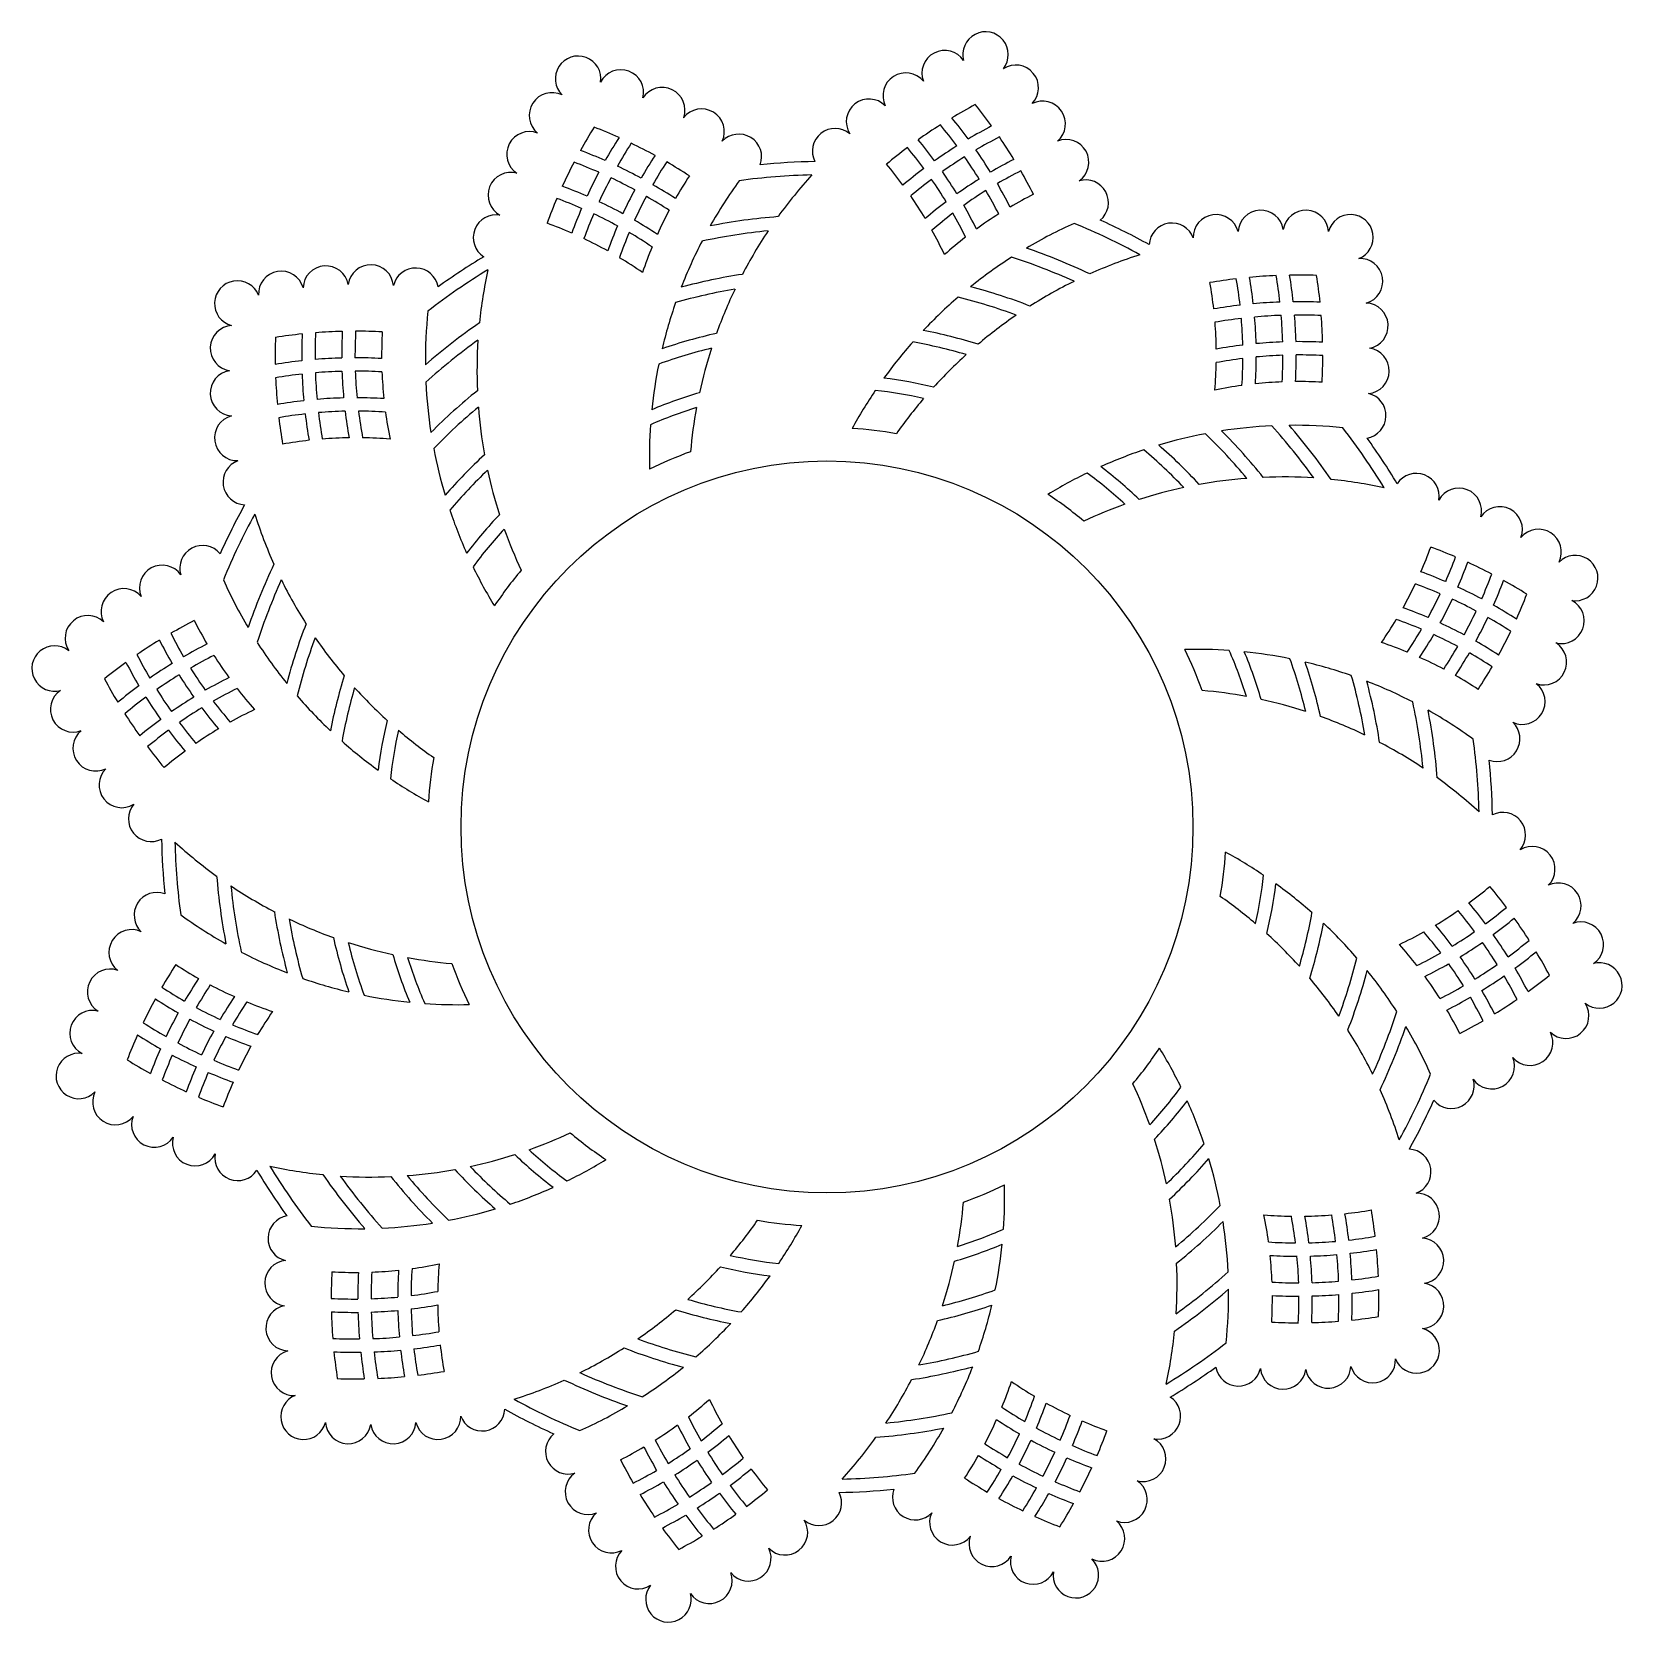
# Model space of a CAD drawing. Extents: x -754 to 284, y -481 to -239.
# Drawn here: x -224.5 to 14.4, y -481 to -242.1 of the extents above; entities that cross this region are included whole.
import ezdxf

# ---------------------------------------------------------------- set-up
doc = ezdxf.new("R2010")
doc.units = 0
doc.layers.get('0').update_dxf_attribs({"linetype": 'CONTINUOUS'})

msp = doc.modelspace()

# ---------------------------------------------------------------- linework, layer by layer
msp.add_circle((-105.06, -361.55), 54.99)
for centre, radius, start, end in [((-81.24, -245.49), 3.42, 321.4897, 195.3163), ((-142.46, -249.13), 3.42, 351.4897, 225.3163), ((-87.38, -248.3), 3.42, 33.7502, 200.7708), ((-136.03, -251.19), 3.42, 346.0352, 153.0557), ((-93.23, -251.67), 3.42, 39.2048, 206.2254), ((-76.7, -250.49), 3.42, 316.0352, 123.0557), ((-129.82, -253.85), 3.42, 340.5806, 147.6012), ((-146.38, -254.63), 3.42, 63.7502, 230.7708), ((-98.74, -255.59), 3.42, 44.6593, 211.6799), ((-45.68, -322.7), 78.96, 118.0234, 120.9668), ((-144.33, -302.45), 78.96, 35.8391, 38.7826), ((-72.65, -255.9), 3.42, 310.5806, 117.6012), ((-123.9, -257.08), 3.42, 335.1261, 142.1467), ((-144.33, -302.45), 74.96, 36.2026, 39.283), ((-149.76, -260.48), 3.42, 69.2048, 236.2254), ((-73.07, -298.21), 78.96, 148.0234, 150.9668), ((-168.62, -330.01), 78.96, 65.8391, 68.7826), ((-73.07, -298.21), 74.96, 147.523, 150.6034), ((-118.3, -260.87), 3.42, 339.6589, 136.6921), ((-103.84, -260.01), 3.42, 50.1139, 207.147), ((-45.68, -322.7), 78.96, 122.4313, 125.3488), ((-144.33, -302.45), 72.96, 36.3353, 39.4921), ((-45.68, -322.7), 74.96, 117.523, 120.6034), ((-45.68, -322.7), 72.96, 117.3139, 120.4706), ((-144.33, -302.45), 78.96, 31.4572, 34.3747), ((-168.62, -330.01), 74.96, 66.2026, 69.283), ((-73.07, -298.21), 72.96, 147.3139, 150.4706), ((-168.62, -330.01), 78.96, 61.4572, 64.3747), ((-45.68, -322.7), 78.96, 126.8033, 129.7074), ((-144.33, -302.45), 66.96, 36.5059, 39.9301), ((-144.33, -302.45), 68.96, 36.4901, 39.8182), ((-45.68, -322.7), 74.96, 122.1378, 125.199), ((-144.33, -302.45), 74.96, 31.607, 34.6682), ((-69.14, -261.66), 3.42, 305.1261, 112.1467), ((-73.07, -298.21), 78.96, 152.4313, 155.3488), ((-168.62, -330.01), 72.96, 66.3353, 69.4921), ((-168.62, -330.01), 74.96, 61.607, 64.6682), ((-73.07, -298.21), 68.96, 146.9878, 150.3158), ((-73.07, -298.21), 66.96, 146.8758, 150.3001), ((-168.62, -330.01), 78.96, 57.0986, 60.0027), ((-105.06, -361.55), 100, 91.0455, 95.7605), ((-144.33, -302.45), 62.96, 36.3946, 40.0366), ((-45.68, -322.7), 74.96, 126.7278, 129.7871), ((-45.68, -322.7), 72.96, 122.0442, 125.1864), ((-144.33, -302.45), 72.96, 31.6196, 34.7618), ((-45.68, -322.7), 68.96, 116.9878, 120.3158), ((-152.57, -266.62), 3.42, 74.6593, 241.6799), ((-73.07, -298.21), 74.96, 152.1378, 155.199), ((-73.07, -298.21), 72.96, 152.0442, 155.1864), ((-168.62, -330.01), 72.96, 61.6196, 64.7618), ((-168.62, -330.01), 74.96, 57.0189, 60.0782), ((-73.07, -298.21), 62.96, 146.7694, 150.4114), ((-60.79, -306.09), 70.96, 144.0599, 150.5839), ((-105.06, -361.55), 98, 91.3286, 97.7313), ((-54.88, -311.38), 70.96, 137.6572, 144.1812), ((-45.68, -322.7), 72.96, 126.7574, 129.9053), ((-144.33, -302.45), 66.96, 31.3636, 34.7942), ((-144.33, -302.45), 68.96, 31.5023, 34.8283), ((-45.68, -322.7), 68.96, 121.9776, 125.3037), ((-45.68, -322.7), 66.96, 116.8758, 120.3001), ((-144.33, -302.45), 74.96, 27.0189, 30.0782), ((-144.33, -302.45), 78.96, 27.0986, 30.0027), ((-66.19, -267.74), 3.42, 309.6589, 106.6921), ((-73.07, -298.21), 78.96, 156.8033, 159.7074), ((-168.62, -330.01), 66.96, 66.5059, 69.9301), ((-168.62, -330.01), 68.96, 66.4901, 69.8182), ((-168.62, -330.01), 68.96, 61.5023, 64.8283), ((-73.07, -298.21), 68.96, 151.9776, 155.3037), ((-73.07, -298.21), 66.96, 152.0118, 155.4424), ((-168.62, -330.01), 72.96, 56.9007, 60.0486), ((-144.33, -302.45), 62.96, 30.898, 34.5692), ((-45.68, -322.7), 68.96, 126.971, 130.3237), ((-45.68, -322.7), 66.96, 122.0118, 125.4424), ((-144.33, -302.45), 72.96, 26.9007, 30.0486), ((-45.68, -322.7), 62.96, 116.7694, 120.4114), ((-154.78, -273), 3.42, 80.1139, 237.147), ((-73.07, -298.21), 74.96, 156.7278, 159.7871), ((-73.07, -298.21), 72.96, 156.7574, 159.9053), ((-168.62, -330.01), 66.96, 61.3636, 64.7942), ((-73.07, -298.21), 62.96, 152.2368, 155.9079), ((-105.06, -361.55), 92, 94.5906, 100.9933), ((-45.68, -322.7), 66.96, 127.1651, 130.6364), ((-144.33, -302.45), 66.96, 26.1696, 29.6409), ((-144.33, -302.45), 68.96, 26.4823, 29.8349), ((-45.68, -322.7), 62.96, 122.2368, 125.9079), ((-46.6, -272.95), 3.42, 14.6593, 181.6799), ((-39.88, -272.31), 3.42, 9.2048, 176.2254), ((-33.12, -272.31), 3.42, 3.7502, 170.7708), ((-26.4, -272.95), 3.42, 291.4897, 165.3163), ((-168.62, -330.01), 62.96, 66.3946, 70.0366), ((-73.07, -298.21), 68.96, 156.971, 160.3237), ((-73.07, -298.21), 66.96, 157.1651, 160.6364), ((-168.62, -330.01), 66.96, 56.1696, 59.6409), ((-168.62, -330.01), 68.96, 56.4823, 59.8349), ((-105.06, -361.55), 90, 95.6428, 102.0456), ((-54.88, -311.38), 70.96, 146.2857, 152.4195), ((-144.33, -302.45), 62.96, 25.2964, 29.0469), ((-38.99, -335.66), 70.96, 114.0599, 120.5839), ((-105.06, -361.55), 98, 61.3286, 67.7313), ((-105.06, -361.55), 100, 61.0455, 65.7605), ((-53.23, -274.22), 3.42, 20.1139, 177.147), ((-168.62, -330.01), 62.96, 60.898, 64.5692), ((-73.07, -298.21), 62.96, 157.7591, 161.5096), ((-60.79, -306.09), 70.96, 152.6884, 158.8223), ((-45.68, -322.7), 62.96, 127.7591, 131.5096), ((-105.06, -361.55), 92, 64.5906, 70.9933), ((-173.61, -280.5), 3.42, 5.1261, 172.1467), ((-105.06, -361.55), 100, 121.0455, 125.7605), ((-168.62, -330.01), 62.96, 55.2964, 59.0469), ((-38.99, -335.66), 70.96, 122.6884, 128.8223), ((-105.06, -361.55), 90, 65.6428, 72.0456), ((-36.52, -343.19), 70.96, 107.6572, 114.1812), ((-24.97, -279.55), 3.42, 286.0352, 93.0557), ((-193.66, -282.9), 3.42, 21.4897, 255.3163), ((-187.06, -281.46), 3.42, 16.0352, 183.0557), ((-180.36, -280.66), 3.42, 10.5806, 177.6012), ((-166.87, -280.98), 3.42, 9.6589, 166.6921), ((-105.06, -361.55), 98, 121.3286, 127.7313), ((-86.69, -293.01), 70.96, 167.6572, 174.1812), ((-105.06, -361.55), 84, 98.7098, 105.1125), ((-36.52, -343.19), 70.96, 116.2857, 122.4195), ((-34.21, -357.59), 78.96, 96.8033, 99.7074), ((-109.52, -290.73), 66.96, 6.5059, 9.9301), ((-34.21, -357.59), 78.96, 92.4313, 95.3488), ((-109.52, -290.73), 68.96, 6.4901, 9.8182), ((-109.52, -290.73), 72.96, 6.3353, 9.4921), ((-34.21, -357.59), 78.96, 88.0234, 90.9668), ((-109.52, -290.73), 74.96, 6.2026, 9.283), ((-109.52, -290.73), 78.96, 5.8391, 8.7826), ((-105.06, -361.55), 82, 99.7052, 106.1079), ((-54.88, -311.38), 70.96, 154.4104, 160.2435), ((-38.99, -335.66), 70.96, 130.8131, 136.6462), ((-105.06, -361.55), 82, 69.7052, 76.1079), ((-105.06, -361.55), 84, 68.7098, 75.1125), ((-109.52, -290.73), 62.96, 6.3946, 10.0366), ((-94.45, -291.39), 70.96, 174.0599, 180.5839), ((-60.79, -306.09), 70.96, 160.8131, 166.6462), ((-34.21, -357.59), 74.96, 96.7278, 99.7871), ((-34.21, -357.59), 74.96, 92.1378, 95.199), ((-34.21, -357.59), 74.96, 87.523, 90.6034), ((-24.17, -286.25), 3.42, 280.5806, 87.6012), ((-194.3, -289.62), 3.42, 93.7502, 260.7708), ((-105.06, -361.55), 92, 124.5906, 130.9933), ((-36.52, -343.19), 70.96, 124.4104, 130.2435), ((-34.21, -357.59), 72.96, 96.7574, 99.9053), ((-109.52, -290.73), 62.96, 0.898, 4.5692), ((-109.52, -290.73), 66.96, 1.3636, 4.7942), ((-34.21, -357.59), 72.96, 92.0442, 95.1864), ((-109.52, -290.73), 68.96, 1.5023, 4.8283), ((-109.52, -290.73), 72.96, 1.6196, 4.7618), ((-34.21, -357.59), 72.96, 87.3139, 90.4706), ((-109.52, -290.73), 74.96, 1.607, 4.6682), ((-109.52, -290.73), 78.96, 1.4572, 4.3747), ((-109.02, -290.7), 78.96, 178.0234, 180.9668), ((-175.88, -366.02), 78.96, 95.8391, 98.7826), ((-109.02, -290.7), 74.96, 177.523, 180.6034), ((-109.02, -290.7), 72.96, 177.3139, 180.4706), ((-175.88, -366.02), 78.96, 91.4572, 94.3747), ((-109.02, -290.7), 68.96, 176.9878, 180.3158), ((-109.02, -290.7), 66.96, 176.8758, 180.3001), ((-175.88, -366.02), 78.96, 87.0986, 90.0027), ((-109.02, -290.7), 62.96, 176.7694, 180.4114), ((-105.06, -361.55), 90, 125.6428, 132.0456), ((-86.69, -293.01), 70.96, 176.2857, 182.4195), ((-105.06, -361.55), 76, 102.6217, 109.0244), ((-38.99, -335.66), 70.96, 138.5484, 144.1445), ((-105.06, -361.55), 74, 73.5728, 79.9755), ((-105.06, -361.55), 76, 72.6217, 79.0244), ((-34.21, -357.59), 68.96, 96.971, 100.3237), ((-34.21, -357.59), 68.96, 91.9776, 95.3037), ((-34.21, -357.59), 68.96, 86.9878, 90.3158), ((-175.88, -366.02), 74.96, 96.2026, 99.283), ((-175.88, -366.02), 74.96, 91.607, 94.6682), ((-175.88, -366.02), 74.96, 87.0189, 90.0782), ((-105.06, -361.55), 74, 103.5728, 109.9755), ((-54.88, -311.38), 70.96, 162.1457, 167.7418), ((-36.52, -343.19), 70.96, 132.1457, 137.7418), ((-34.21, -357.59), 66.96, 97.1651, 100.6364), ((-109.52, -290.73), 66.96, 356.1696, 359.6409), ((-109.52, -290.73), 68.96, 356.4823, 359.8349), ((-34.21, -357.59), 66.96, 92.0118, 95.4424), ((-109.52, -290.73), 72.96, 356.9007, 0.0486), ((-109.52, -290.73), 74.96, 357.0189, 0.0782), ((-34.21, -357.59), 66.96, 86.8758, 90.3001), ((-109.52, -290.73), 78.96, 357.0986, 0.0027), ((-24, -293.01), 3.42, 275.1261, 82.1467), ((-194.31, -296.37), 3.42, 99.2048, 266.2254), ((-175.88, -366.02), 72.96, 96.3353, 99.4921), ((-109.02, -290.7), 74.96, 182.1378, 185.199), ((-175.88, -366.02), 72.96, 91.6196, 94.7618), ((-109.02, -290.7), 72.96, 182.0442, 185.1864), ((-109.02, -290.7), 68.96, 181.9776, 185.3037), ((-175.88, -366.02), 72.96, 86.9007, 90.0486), ((-109.02, -290.7), 66.96, 182.0118, 185.4424), ((-109.02, -290.7), 62.96, 182.2368, 185.9079), ((-60.79, -306.09), 70.96, 168.5484, 174.1445), ((-109.52, -290.73), 62.96, 355.2964, 359.0469), ((-109.02, -290.7), 78.96, 182.4313, 185.3488), ((-94.45, -291.39), 70.96, 182.6884, 188.8223), ((-105.06, -361.55), 84, 128.7098, 135.1125), ((-105.06, -361.55), 68, 106.3709, 112.7736), ((-38.99, -335.66), 70.96, 145.9764, 151.3837), ((-105.06, -361.55), 66, 77.2869, 83.6896), ((-105.06, -361.55), 68, 76.3709, 82.7736), ((-34.21, -357.59), 62.96, 97.7591, 101.5096), ((-34.21, -357.59), 62.96, 92.2368, 95.9079), ((-34.21, -357.59), 62.96, 86.7694, 90.4114), ((-175.88, -366.02), 68.96, 96.4901, 99.8182), ((-175.88, -366.02), 68.96, 91.5023, 94.8283), ((-175.88, -366.02), 68.96, 86.4823, 89.8349), ((-105.06, -361.55), 82, 129.7052, 136.1079), ((-86.69, -293.01), 70.96, 184.4104, 190.2435), ((-105.06, -361.55), 66, 107.2869, 113.6896), ((-54.88, -311.38), 70.96, 169.5737, 174.981), ((-36.52, -343.19), 70.96, 139.5737, 144.981), ((-24.49, -299.74), 3.42, 279.6589, 76.6921), ((-193.67, -303.09), 3.42, 104.6593, 271.6799), ((-175.88, -366.02), 66.96, 96.5059, 99.9301), ((-109.02, -290.7), 78.96, 186.8033, 189.7074), ((-109.02, -290.7), 74.96, 186.7278, 189.7871), ((-175.88, -366.02), 66.96, 91.3636, 94.7942), ((-109.02, -290.7), 72.96, 186.7574, 189.9053), ((-109.02, -290.7), 68.96, 186.971, 190.3237), ((-109.02, -290.7), 66.96, 187.1651, 190.6364), ((-175.88, -366.02), 66.96, 86.1696, 89.6409), ((-109.02, -290.7), 62.96, 187.7591, 191.5096), ((-175.88, -366.02), 62.96, 96.3946, 100.0366), ((-175.88, -366.02), 62.96, 90.898, 94.5692), ((-175.88, -366.02), 62.96, 85.2964, 89.0469), ((-60.79, -306.09), 70.96, 175.9764, 181.3837), ((-105.06, -361.55), 60, 79.9905, 86.3932), ((-34.9, -372.16), 70.96, 100.8131, 106.6462), ((-105.06, -361.55), 82, 39.7052, 46.1079), ((-34.9, -372.16), 70.96, 92.6884, 98.8223), ((-105.06, -361.55), 84, 38.7098, 45.1125), ((-105.06, -361.55), 90, 35.6428, 42.0456), ((-105.06, -361.55), 92, 34.5906, 40.9933), ((-34.9, -372.16), 70.96, 84.0599, 90.5839), ((-105.06, -361.55), 98, 31.3286, 37.7313), ((-105.06, -361.55), 100, 31.0455, 35.7605), ((-94.45, -291.39), 70.96, 190.8131, 196.6462), ((-105.06, -361.55), 76, 132.6217, 139.0244), ((-105.06, -361.55), 60, 109.9905, 116.3932), ((-34.9, -372.16), 70.96, 108.5484, 114.1445), ((-105.06, -361.55), 74, 43.5728, 49.9755), ((-105.06, -361.55), 76, 42.6217, 49.0244), ((-192.39, -309.73), 3.42, 110.1139, 267.147), ((-105.06, -361.55), 74, 133.5728, 139.9755), ((-86.69, -293.01), 70.96, 192.1457, 197.7418), ((-105.06, -361.55), 68, 46.3709, 52.7736), ((-34.9, -372.16), 70.96, 115.9764, 121.3837), ((-105.06, -361.55), 66, 47.2869, 53.6896), ((-36.52, -379.92), 70.96, 102.1457, 107.7418), ((-36.52, -379.92), 70.96, 94.4104, 100.2435), ((-36.52, -379.92), 70.96, 86.2857, 92.4195), ((-36.52, -379.92), 70.96, 77.6572, 84.1812), ((-16.51, -311.84), 3.42, 350.1139, 147.147), ((-10.13, -314.05), 3.42, 344.6593, 151.6799), ((-105.06, -361.55), 60, 49.9905, 56.3932), ((-105.06, -361.55), 100, 151.0455, 155.7605), ((-105.06, -361.55), 98, 151.3286, 157.7313), ((-123.42, -293.01), 70.96, 197.6572, 204.1812), ((-94.45, -291.39), 70.96, 198.5484, 204.1445), ((-105.06, -361.55), 68, 136.3709, 142.7736), ((-36.52, -379.92), 70.96, 109.5737, 114.981), ((-3.99, -316.85), 3.42, 339.2048, 146.2254), ((-105.06, -361.55), 66, 137.2869, 143.6896), ((-86.69, -293.01), 70.96, 199.5737, 204.981), ((1.86, -320.23), 3.42, 333.7502, 140.7708), ((-198.88, -322.68), 3.42, 39.6589, 196.6921), ((-73.51, -297.99), 62.96, 336.3946, 340.0366), ((-41.72, -393.55), 78.96, 66.8033, 69.7074), ((-204.95, -325.63), 3.42, 35.1261, 202.1467), ((-105.06, -361.55), 92, 154.5906, 160.9933), ((-94.45, -291.39), 70.96, 205.9764, 211.3837), ((-73.51, -297.99), 66.96, 336.5059, 339.9301), ((-73.51, -297.99), 68.96, 336.4901, 339.8182), ((-41.72, -393.55), 78.96, 62.4313, 65.3488), ((7.36, -324.15), 3.42, 261.4897, 135.3163), ((-130.95, -295.49), 70.96, 204.0599, 210.5839), ((-105.06, -361.55), 90, 155.6428, 162.0456), ((-123.42, -293.01), 70.96, 206.2857, 212.4195), ((-105.06, -361.55), 60, 139.9905, 146.3932), ((-41.72, -393.55), 74.96, 66.7278, 69.7871), ((-73.51, -297.99), 72.96, 336.3353, 339.4921), ((-73.51, -297.99), 74.96, 336.2026, 339.283), ((-41.72, -393.55), 78.96, 58.0234, 60.9668), ((-210.72, -329.15), 3.42, 40.5806, 207.6012), ((-73.51, -297.99), 62.96, 330.898, 334.5692), ((-41.72, -393.55), 72.96, 66.7574, 69.9053), ((-73.51, -297.99), 66.96, 331.3636, 334.7942), ((-73.51, -297.99), 68.96, 331.5023, 334.8283), ((-41.72, -393.55), 72.96, 62.0442, 65.1864), ((-41.72, -393.55), 74.96, 62.1378, 65.199), ((-73.51, -297.99), 78.96, 335.8391, 338.7826), ((-41.72, -393.55), 68.96, 66.971, 70.3237), ((-73.51, -297.99), 72.96, 331.6196, 334.7618), ((-41.72, -393.55), 74.96, 57.523, 60.6034), ((5.3, -330.58), 3.42, 256.0352, 63.0557), ((-216.12, -333.19), 3.42, 46.0352, 213.0557), ((-164.16, -400.83), 78.96, 117.0986, 120.0027), ((-143.92, -302.18), 62.96, 206.7694, 210.4114), ((-105.06, -361.55), 84, 158.7098, 165.1125), ((-73.51, -297.99), 62.96, 325.2964, 329.0469), ((-41.72, -393.55), 66.96, 67.1651, 70.6364), ((-73.51, -297.99), 66.96, 326.1696, 329.6409), ((-41.72, -393.55), 68.96, 61.9776, 65.3037), ((-73.51, -297.99), 74.96, 331.607, 334.6682), ((-41.72, -393.55), 72.96, 57.3139, 60.4706), ((-73.51, -297.99), 78.96, 331.4572, 334.3747), ((-221.12, -337.74), 3.42, 51.4897, 285.3163), ((-164.16, -400.83), 78.96, 121.4572, 124.3747), ((-143.92, -302.18), 68.96, 206.9878, 210.3158), ((-143.92, -302.18), 66.96, 206.8758, 210.3001), ((-164.16, -400.83), 74.96, 117.0189, 120.0782), ((-130.95, -295.49), 70.96, 212.6884, 218.8223), ((-105.06, -361.55), 82, 159.7052, 166.1079), ((-123.42, -293.01), 70.96, 214.4104, 220.2435), ((-41.72, -393.55), 62.96, 67.7591, 71.5096), ((-73.51, -297.99), 68.96, 326.4823, 329.8349), ((-41.72, -393.55), 66.96, 62.0118, 65.4424), ((-73.51, -297.99), 72.96, 326.9007, 330.0486), ((-41.72, -393.55), 68.96, 56.9878, 60.3158), ((2.65, -336.79), 3.42, 250.5806, 57.6012), ((-164.16, -400.83), 78.96, 125.8391, 128.7826), ((-143.92, -302.18), 74.96, 207.523, 210.6034), ((-143.92, -302.18), 72.96, 207.3139, 210.4706), ((-164.16, -400.83), 72.96, 116.9007, 120.0486), ((-143.92, -302.18), 62.96, 212.2368, 215.9079), ((-49.6, -405.82), 70.96, 85.9764, 91.3837), ((-105.06, -361.55), 60, 19.9905, 26.3932), ((-105.06, -361.55), 66, 17.2869, 23.6896), ((-49.6, -405.82), 70.96, 78.5484, 84.1445), ((-105.06, -361.55), 68, 16.3709, 22.7736), ((-105.06, -361.55), 74, 13.5728, 19.9755), ((-49.6, -405.82), 70.96, 70.8131, 76.6462), ((-105.06, -361.55), 76, 12.6217, 19.0244), ((-41.72, -393.55), 62.96, 62.2368, 65.9079), ((-73.51, -297.99), 74.96, 327.0189, 330.0782), ((-41.72, -393.55), 66.96, 56.8758, 60.3001), ((-143.92, -302.18), 78.96, 208.0234, 210.9668), ((-164.16, -400.83), 74.96, 121.607, 124.6682), ((-164.16, -400.83), 72.96, 121.6196, 124.7618), ((-143.92, -302.18), 68.96, 211.9776, 215.3037), ((-143.92, -302.18), 66.96, 212.0118, 215.4424), ((-164.16, -400.83), 68.96, 116.4823, 119.8349), ((-105.06, -361.55), 76, 162.6217, 169.0244), ((-105.06, -361.55), 82, 9.7052, 16.1079), ((-41.72, -393.55), 62.96, 56.7694, 60.4114), ((-73.51, -297.99), 78.96, 327.0986, 330.0027), ((-218.32, -343.88), 3.42, 123.7502, 290.7708), ((-164.16, -400.83), 74.96, 126.2026, 129.283), ((-143.92, -302.18), 72.96, 212.0442, 215.1864), ((-164.16, -400.83), 66.96, 116.1696, 119.6409), ((-143.92, -302.18), 62.96, 217.7591, 221.5096), ((-105.06, -361.55), 74, 163.5728, 169.9755), ((-123.42, -293.01), 70.96, 222.1457, 227.7418), ((-54.88, -411.73), 70.96, 79.5737, 84.981), ((-105.06, -361.55), 84, 8.7098, 15.1125), ((-49.6, -405.82), 70.96, 62.6884, 68.8223), ((-0.59, -342.72), 3.42, 245.1261, 52.1467), ((-164.16, -400.83), 72.96, 126.3353, 129.4921), ((-143.92, -302.18), 74.96, 212.1378, 215.199), ((-164.16, -400.83), 68.96, 121.5023, 124.8283), ((-164.16, -400.83), 66.96, 121.3636, 124.7942), ((-143.92, -302.18), 68.96, 216.971, 220.3237), ((-143.92, -302.18), 66.96, 217.1651, 220.6364), ((-164.16, -400.83), 62.96, 115.2964, 119.0469), ((-130.95, -295.49), 70.96, 220.8131, 226.6462), ((-54.88, -411.73), 70.96, 72.1457, 77.7418), ((-105.06, -361.55), 90, 5.6428, 12.0456), ((-49.6, -405.82), 70.96, 54.0599, 60.5839), ((-105.06, -361.55), 92, 4.5906, 10.9933), ((-143.92, -302.18), 78.96, 212.4313, 215.3488), ((-164.16, -400.83), 68.96, 126.4901, 129.8182), ((-143.92, -302.18), 72.96, 216.7574, 219.9053), ((-105.06, -361.55), 68, 166.3709, 172.7736), ((-54.88, -411.73), 70.96, 64.4104, 70.2435), ((-4.37, -348.31), 3.42, 249.6589, 46.6921), ((-214.94, -349.73), 3.42, 129.2048, 296.2254), ((-164.16, -400.83), 66.96, 126.5059, 129.9301), ((-143.92, -302.18), 74.96, 216.7278, 219.7871), ((-164.16, -400.83), 62.96, 120.898, 124.5692), ((-130.95, -295.49), 70.96, 228.5484, 234.1445), ((-105.06, -361.55), 66, 167.2869, 173.6896), ((-123.42, -293.01), 70.96, 229.5737, 234.981), ((-54.88, -411.73), 70.96, 56.2857, 62.4195), ((-105.06, -361.55), 98, 1.3286, 7.7313), ((-143.92, -302.18), 78.96, 216.8033, 219.7074), ((-164.16, -400.83), 62.96, 126.3946, 130.0366), ((-105.06, -361.55), 60, 169.9905, 176.3932), ((-211.02, -355.23), 3.42, 134.6593, 301.6799), ((-105.06, -361.55), 100, 1.0455, 5.7605), ((-130.95, -295.49), 70.96, 235.9764, 241.3837), ((-54.88, -411.73), 70.96, 47.6572, 54.1812), ((-206.6, -360.33), 3.42, 140.1139, 297.147), ((-3.51, -362.77), 3.42, 320.1139, 117.147), ((-105.06, -361.55), 100, 181.0455, 185.7605), ((-155.24, -311.38), 70.96, 227.6572, 234.1812), ((-105.06, -361.55), 98, 181.3286, 187.7313), ((-105.06, -361.55), 60, 349.9905, 356.3932), ((-79.16, -427.62), 70.96, 55.9764, 61.3837), ((0.91, -367.88), 3.42, 314.6593, 121.6799), ((-105.06, -361.55), 92, 184.5906, 190.9933), ((-105.06, -361.55), 66, 347.2869, 353.6896), ((-105.06, -361.55), 68, 346.3709, 352.7736), ((-79.16, -427.62), 70.96, 48.5484, 54.1445), ((4.82, -373.38), 3.42, 309.2048, 116.2254), ((-205.74, -374.8), 3.42, 69.6589, 226.6921), ((-155.24, -311.38), 70.96, 236.2857, 242.4195), ((-105.06, -361.55), 90, 185.6428, 192.0456), ((-86.69, -430.1), 70.96, 49.5737, 54.981), ((-45.96, -322.28), 62.96, 306.3946, 310.0366), ((-66.2, -420.93), 78.96, 36.8033, 39.7074), ((-160.52, -317.29), 70.96, 234.0599, 240.5839), ((-105.06, -361.55), 84, 188.7098, 195.1125), ((-105.06, -361.55), 74, 343.5728, 349.9755), ((-45.96, -322.28), 62.96, 300.898, 304.5692), ((-66.2, -420.93), 72.96, 36.7574, 39.9053), ((-66.2, -420.93), 74.96, 36.7278, 39.7871), ((-45.96, -322.28), 66.96, 306.5059, 309.9301), ((-209.53, -380.39), 3.42, 65.1261, 232.1467), ((-105.06, -361.55), 82, 189.7052, 196.1079), ((-155.24, -311.38), 70.96, 244.4104, 250.2435), ((-105.06, -361.55), 76, 342.6217, 349.0244), ((-79.16, -427.62), 70.96, 40.8131, 46.6462), ((-45.96, -322.28), 62.96, 295.2964, 299.0469), ((-66.2, -420.93), 66.96, 37.1651, 40.6364), ((-66.2, -420.93), 68.96, 36.971, 40.3237), ((-45.96, -322.28), 66.96, 301.3636, 304.7942), ((-45.96, -322.28), 68.96, 306.4901, 309.8182), ((-66.2, -420.93), 78.96, 32.4313, 35.3488), ((8.2, -379.23), 3.42, 303.7502, 110.7708), ((-105.06, -361.55), 76, 192.6217, 199.0244), ((-155.24, -311.38), 70.96, 252.1457, 257.7418), ((-105.06, -361.55), 74, 193.5728, 199.9755), ((-86.69, -430.1), 70.96, 42.1457, 47.7418), ((-66.2, -420.93), 62.96, 37.7591, 41.5096), ((-45.96, -322.28), 68.96, 301.5023, 304.8283), ((-66.2, -420.93), 72.96, 32.0442, 35.1864), ((-66.2, -420.93), 74.96, 32.1378, 35.199), ((-45.96, -322.28), 72.96, 306.3353, 309.4921), ((-136.61, -425.12), 78.96, 147.0986, 150.0027), ((-168.4, -329.56), 62.96, 236.7694, 240.4114), ((-160.52, -317.29), 70.96, 242.6884, 248.8223), ((-105.06, -361.55), 68, 196.3709, 202.7736), ((-155.24, -311.38), 70.96, 259.5737, 264.981), ((-105.06, -361.55), 66, 197.2869, 203.6896), ((-105.06, -361.55), 60, 199.9905, 206.3932), ((-105.06, -361.55), 82, 339.7052, 346.1079), ((-45.96, -322.28), 66.96, 296.1696, 299.6409), ((-45.96, -322.28), 68.96, 296.4823, 299.8349), ((-66.2, -420.93), 66.96, 32.0118, 35.4424), ((-66.2, -420.93), 68.96, 31.9776, 35.3037), ((-45.96, -322.28), 72.96, 301.6196, 304.7618), ((-45.96, -322.28), 74.96, 306.2026, 309.283), ((-66.2, -420.93), 78.96, 28.0234, 30.9668), ((11, -385.37), 3.42, 231.4897, 105.3163), ((-212.76, -386.32), 3.42, 70.5806, 237.6012), ((-136.61, -425.12), 74.96, 147.0189, 150.0782), ((-160.52, -317.29), 70.96, 250.8131, 256.6462), ((-86.69, -430.1), 70.96, 34.4104, 40.2435), ((-105.06, -361.55), 84, 338.7098, 345.1125), ((-79.16, -427.62), 70.96, 32.6884, 38.8223), ((-66.2, -420.93), 62.96, 32.2368, 35.9079), ((-45.96, -322.28), 74.96, 301.607, 304.6682), ((-66.2, -420.93), 72.96, 27.3139, 30.4706), ((-66.2, -420.93), 74.96, 27.523, 30.6034), ((-45.96, -322.28), 78.96, 305.8391, 308.7826), ((-168.4, -329.56), 66.96, 236.8758, 240.3001), ((-136.61, -425.12), 72.96, 146.9007, 150.0486), ((-168.4, -329.56), 62.96, 242.2368, 245.9079), ((-136.61, -425.12), 68.96, 146.4823, 149.8349), ((-160.52, -317.29), 70.96, 258.5484, 264.1445), ((-45.96, -322.28), 72.96, 296.9007, 300.0486), ((-66.2, -420.93), 68.96, 26.9878, 30.3158), ((-215.42, -392.53), 3.42, 76.0352, 243.0557), ((-136.61, -425.12), 78.96, 151.4572, 154.3747), ((-168.4, -329.56), 68.96, 236.9878, 240.3158), ((-136.61, -425.12), 74.96, 151.607, 154.6682), ((-168.4, -329.56), 66.96, 242.0118, 245.4424), ((-136.61, -425.12), 66.96, 146.1696, 149.6409), ((-168.4, -329.56), 62.96, 247.7591, 251.5096), ((-136.61, -425.12), 62.96, 145.2964, 149.0469), ((-160.52, -317.29), 70.96, 265.9764, 271.3837), ((-105.06, -361.55), 90, 335.6428, 342.0456), ((-45.96, -322.28), 74.96, 297.0189, 300.0782), ((-66.2, -420.93), 62.96, 26.7694, 30.4114), ((-66.2, -420.93), 66.96, 26.8758, 30.3001), ((-45.96, -322.28), 78.96, 301.4572, 304.3747), ((6, -389.91), 3.42, 226.0352, 33.0557), ((-168.4, -329.56), 72.96, 237.3139, 240.4706), ((-136.61, -425.12), 72.96, 151.6196, 154.7618), ((-168.4, -329.56), 68.96, 241.9776, 245.3037), ((-168.4, -329.56), 66.96, 247.1651, 250.6364), ((-105.06, -361.55), 92, 334.5906, 340.9933), ((-79.16, -427.62), 70.96, 24.0599, 30.5839), ((-45.96, -322.28), 78.96, 297.0986, 300.0027), ((-136.61, -425.12), 78.96, 155.8391, 158.7826), ((-168.4, -329.56), 74.96, 237.523, 240.6034), ((-168.4, -329.56), 72.96, 242.0442, 245.1864), ((-136.61, -425.12), 68.96, 151.5023, 154.8283), ((-136.61, -425.12), 66.96, 151.3636, 154.7942), ((-168.4, -329.56), 68.96, 246.971, 250.3237), ((-86.69, -430.1), 70.96, 26.2857, 32.4195), ((0.6, -393.96), 3.42, 220.5806, 27.6012), ((-217.48, -398.96), 3.42, 81.4897, 315.3163), ((-168.4, -329.56), 78.96, 238.0234, 240.9668), ((-136.61, -425.12), 74.96, 156.2026, 159.283), ((-136.61, -425.12), 72.96, 156.3353, 159.4921), ((-168.4, -329.56), 74.96, 242.1378, 245.199), ((-168.4, -329.56), 72.96, 246.7574, 249.9053), ((-136.61, -425.12), 62.96, 150.898, 154.5692), ((-105.06, -361.55), 60, 319.9905, 326.3932), ((-115.67, -431.72), 70.96, 25.9764, 31.3837), ((-5.17, -397.48), 3.42, 215.1261, 22.1467), ((-136.61, -425.12), 68.96, 156.4901, 159.8182), ((-136.61, -425.12), 66.96, 156.5059, 159.9301), ((-168.4, -329.56), 74.96, 246.7278, 249.7871), ((-105.06, -361.55), 98, 331.3286, 337.7313), ((-211.98, -402.88), 3.42, 153.7502, 320.7708), ((-168.4, -329.56), 78.96, 242.4313, 245.3488), ((-136.61, -425.12), 62.96, 156.3946, 160.0366), ((-123.42, -430.1), 70.96, 19.5737, 24.981), ((-105.06, -361.55), 66, 317.2869, 323.6896), ((-86.69, -430.1), 70.96, 17.6572, 24.1812), ((-11.24, -400.43), 3.42, 219.6589, 16.6921), ((-168.4, -329.56), 78.96, 246.8033, 249.7074), ((-105.06, -361.55), 68, 316.3709, 322.7736), ((-115.67, -431.72), 70.96, 18.5484, 24.1445), ((-105.06, -361.55), 100, 331.0455, 335.7605), ((-206.13, -406.25), 3.42, 159.2048, 326.2254), ((-199.99, -409.06), 3.42, 164.6593, 331.6799), ((-173.6, -343.19), 70.96, 289.5737, 294.981), ((-105.06, -361.55), 60, 229.9905, 236.3932), ((-123.42, -430.1), 70.96, 12.1457, 17.7418), ((-193.61, -411.27), 3.42, 170.1139, 327.147), ((-173.6, -343.19), 70.96, 282.1457, 287.7418), ((-105.06, -361.55), 68, 226.3709, 232.7736), ((-105.06, -361.55), 66, 227.2869, 233.6896), ((-105.06, -361.55), 74, 313.5728, 319.9755), ((-17.73, -413.38), 3.42, 290.1139, 87.147), ((-105.06, -361.55), 100, 211.0455, 215.7605), ((-173.6, -343.19), 70.96, 257.6572, 264.1812), ((-105.06, -361.55), 98, 211.3286, 217.7313), ((-173.6, -343.19), 70.96, 274.4104, 280.2435), ((-105.06, -361.55), 76, 222.6217, 229.0244), ((-105.06, -361.55), 74, 223.5728, 229.9755), ((-175.22, -350.95), 70.96, 295.9764, 301.3837), ((-105.06, -361.55), 76, 312.6217, 319.0244), ((-115.67, -431.72), 70.96, 10.8131, 16.6462), ((-105.06, -361.55), 92, 214.5906, 220.9933), ((-173.6, -343.19), 70.96, 266.2857, 272.4195), ((-105.06, -361.55), 90, 215.6428, 222.0456), ((-105.06, -361.55), 84, 218.7098, 225.1125), ((-105.06, -361.55), 82, 219.7052, 226.1079), ((-175.22, -350.95), 70.96, 288.5484, 294.1445), ((-105.06, -361.55), 60, 289.9905, 296.3932), ((-149.33, -417.01), 70.96, 355.9764, 1.3837), ((-155.24, -411.73), 70.96, 349.5737, 354.981), ((-123.42, -430.1), 70.96, 4.4104, 10.2435), ((-16.45, -420.01), 3.42, 284.6593, 91.6799), ((-185.63, -423.37), 3.42, 99.6589, 256.6921), ((-175.22, -350.95), 70.96, 280.8131, 286.6462), ((-105.06, -361.55), 82, 309.7052, 316.1079), ((-101.1, -432.4), 62.96, 7.7591, 11.5096), ((-34.24, -357.09), 62.96, 265.2964, 269.0469), ((-101.1, -432.4), 66.96, 7.1651, 10.6364), ((-34.24, -357.09), 62.96, 270.898, 274.5692), ((-101.1, -432.4), 68.96, 6.971, 10.3237), ((-101.1, -432.4), 72.96, 6.7574, 9.9053), ((-34.24, -357.09), 62.96, 276.3946, 280.0366), ((-101.1, -432.4), 74.96, 6.7278, 9.7871), ((-101.1, -432.4), 78.96, 6.8033, 9.7074), ((-175.22, -350.95), 70.96, 264.0599, 270.5839), ((-175.22, -350.95), 70.96, 272.6884, 278.8223), ((-173.6, -379.92), 70.96, 319.5737, 324.981), ((-105.06, -361.55), 60, 259.9905, 266.3932), ((-171.13, -387.45), 70.96, 325.9764, 331.3837), ((-105.06, -361.55), 66, 287.2869, 293.6896), ((-105.06, -361.55), 84, 308.7098, 315.1125), ((-115.67, -431.72), 70.96, 2.6884, 8.8223), ((-105.06, -361.55), 68, 286.3709, 292.7736), ((-149.33, -417.01), 70.96, 348.5484, 354.1445), ((-34.24, -357.09), 66.96, 266.1696, 269.6409), ((-34.24, -357.09), 66.96, 271.3636, 274.7942), ((-34.24, -357.09), 66.96, 276.5059, 279.9301), ((-34.24, -357.09), 68.96, 276.4901, 279.8182), ((-101.1, -432.4), 78.96, 2.4313, 5.3488), ((-15.81, -426.74), 3.42, 279.2048, 86.2254), ((-186.11, -430.1), 3.42, 95.1261, 262.1467), ((-175.91, -365.52), 62.96, 277.7591, 281.5096), ((-100.6, -432.37), 62.96, 175.2964, 179.0469), ((-173.6, -379.92), 70.96, 312.1457, 317.7418), ((-105.06, -361.55), 68, 256.3709, 262.7736), ((-105.06, -361.55), 66, 257.2869, 263.6896), ((-155.24, -411.73), 70.96, 342.1457, 347.7418), ((-123.42, -430.1), 70.96, 356.2857, 2.4195), ((-101.1, -432.4), 62.96, 2.2368, 5.9079), ((-34.24, -357.09), 68.96, 266.4823, 269.8349), ((-101.1, -432.4), 66.96, 2.0118, 5.4424), ((-34.24, -357.09), 68.96, 271.5023, 274.8283), ((-101.1, -432.4), 68.96, 1.9776, 5.3037), ((-101.1, -432.4), 72.96, 2.0442, 5.1864), ((-101.1, -432.4), 74.96, 2.1378, 5.199), ((-100.6, -432.37), 78.96, 177.0986, 180.0027), ((-175.91, -365.52), 62.96, 266.7694, 270.4114), ((-100.6, -432.37), 74.96, 177.0189, 180.0782), ((-100.6, -432.37), 72.96, 176.9007, 180.0486), ((-175.91, -365.52), 62.96, 272.2368, 275.9079), ((-100.6, -432.37), 68.96, 176.4823, 179.8349), ((-100.6, -432.37), 66.96, 176.1696, 179.6409), ((-171.13, -387.45), 70.96, 318.5484, 324.1445), ((-105.06, -361.55), 90, 305.6428, 312.0456), ((-34.24, -357.09), 72.96, 266.9007, 270.0486), ((-34.24, -357.09), 72.96, 271.6196, 274.7618), ((-34.24, -357.09), 72.96, 276.3353, 279.4921), ((-15.81, -433.49), 3.42, 273.7502, 80.7708), ((-175.91, -365.52), 66.96, 266.8758, 270.3001), ((-175.91, -365.52), 66.96, 272.0118, 275.4424), ((-175.91, -365.52), 66.96, 277.1651, 280.6364), ((-105.06, -361.55), 74, 283.5728, 289.9755), ((-105.06, -361.55), 92, 304.5906, 310.9933), ((-115.67, -431.72), 70.96, 354.0599, 0.5839), ((-101.1, -432.4), 62.96, 356.7694, 0.4114), ((-34.24, -357.09), 74.96, 267.0189, 270.0782), ((-101.1, -432.4), 66.96, 356.8758, 0.3001), ((-101.1, -432.4), 68.96, 356.9878, 0.3158), ((-34.24, -357.09), 74.96, 271.607, 274.6682), ((-101.1, -432.4), 72.96, 357.3139, 0.4706), ((-101.1, -432.4), 74.96, 357.523, 0.6034), ((-34.24, -357.09), 74.96, 276.2026, 279.283), ((-101.1, -432.4), 78.96, 358.0234, 0.9668), ((-185.95, -436.85), 3.42, 100.5806, 267.6012), ((-100.6, -432.37), 78.96, 181.4572, 184.3747), ((-175.91, -365.52), 68.96, 266.9878, 270.3158), ((-100.6, -432.37), 74.96, 181.607, 184.6682), ((-175.91, -365.52), 68.96, 271.9776, 275.3037), ((-100.6, -432.37), 72.96, 181.6196, 184.7618), ((-100.6, -432.37), 68.96, 181.5023, 184.8283), ((-175.91, -365.52), 68.96, 276.971, 280.3237), ((-100.6, -432.37), 66.96, 181.3636, 184.7942), ((-100.6, -432.37), 62.96, 180.898, 184.5692), ((-173.6, -379.92), 70.96, 304.4104, 310.2435), ((-105.06, -361.55), 76, 252.6217, 259.0244), ((-105.06, -361.55), 74, 253.5728, 259.9755), ((-105.06, -361.55), 76, 282.6217, 289.0244), ((-149.33, -417.01), 70.96, 340.8131, 346.6462), ((-171.13, -387.45), 70.96, 310.8131, 316.6462), ((-155.24, -411.73), 70.96, 334.4104, 340.2435), ((-123.42, -430.1), 70.96, 347.6572, 354.1812), ((-34.24, -357.09), 78.96, 267.0986, 270.0027), ((-34.24, -357.09), 78.96, 271.4572, 274.3747), ((-34.24, -357.09), 78.96, 275.8391, 278.7826), ((-16.46, -440.21), 3.42, 201.4897, 75.3163), ((-175.91, -365.52), 72.96, 267.3139, 270.4706), ((-175.91, -365.52), 72.96, 272.0442, 275.1864), ((-175.91, -365.52), 72.96, 276.7574, 279.9053), ((-175.91, -365.52), 74.96, 276.7278, 279.7871), ((-100.6, -432.37), 62.96, 186.3946, 190.0366), ((-105.06, -361.55), 82, 249.7052, 256.1079), ((-105.06, -361.55), 98, 301.3286, 307.7313), ((-185.15, -443.56), 3.42, 106.0352, 273.0557), ((-100.6, -432.37), 78.96, 185.8391, 188.7826), ((-175.91, -365.52), 74.96, 267.523, 270.6034), ((-100.6, -432.37), 74.96, 186.2026, 189.283), ((-175.91, -365.52), 74.96, 272.1378, 275.199), ((-100.6, -432.37), 72.96, 186.3353, 189.4921), ((-100.6, -432.37), 68.96, 186.4901, 189.8182), ((-100.6, -432.37), 66.96, 186.5059, 189.9301), ((-173.6, -379.92), 70.96, 296.2857, 302.4195), ((-105.06, -361.55), 84, 248.7098, 255.1125), ((-105.06, -361.55), 82, 279.7052, 286.1079), ((-23.06, -441.65), 3.42, 196.0352, 3.0557), ((-175.91, -365.52), 78.96, 268.0234, 270.9668), ((-175.91, -365.52), 78.96, 272.4313, 275.3488), ((-175.91, -365.52), 78.96, 276.8033, 279.7074), ((-105.06, -361.55), 90, 245.6428, 252.0456), ((-171.13, -387.45), 70.96, 302.6884, 308.8223), ((-105.06, -361.55), 84, 278.7098, 285.1125), ((-149.33, -417.01), 70.96, 332.6884, 338.8223), ((-105.06, -361.55), 100, 301.0455, 305.7605), ((-43.25, -442.13), 3.42, 189.6589, 346.6921), ((-36.51, -442.61), 3.42, 185.1261, 352.1467), ((-29.76, -442.45), 3.42, 190.5806, 357.6012), ((-173.6, -379.92), 70.96, 287.6572, 294.1812), ((-105.06, -361.55), 92, 244.5906, 250.9933), ((-155.24, -411.73), 70.96, 326.2857, 332.4195), ((-137.05, -424.89), 62.96, 337.7591, 341.5096), ((-41.5, -393.1), 62.96, 235.2964, 239.0469), ((-183.72, -450.16), 3.42, 111.4897, 345.3163), ((-156.89, -448.88), 3.42, 200.1139, 357.147), ((-105.06, -361.55), 100, 241.0455, 245.7605), ((-105.06, -361.55), 98, 241.3286, 247.7313), ((-171.13, -387.45), 70.96, 294.0599, 300.5839), ((-164.44, -400.41), 62.96, 307.7591, 311.5096), ((-65.79, -420.66), 62.96, 205.2964, 209.0469), ((-41.5, -393.1), 66.96, 236.1696, 239.6409), ((-137.05, -424.89), 66.96, 337.1651, 340.6364), ((-137.05, -424.89), 68.96, 336.971, 340.3237), ((-41.5, -393.1), 62.96, 240.898, 244.5692), ((-55.34, -450.1), 3.42, 260.1139, 57.147), ((-176.99, -450.8), 3.42, 183.7502, 350.7708), ((-170.24, -450.8), 3.42, 189.2048, 356.2254), ((-163.52, -450.16), 3.42, 194.6593, 1.6799), ((-164.44, -400.41), 62.96, 302.2368, 305.9079), ((-65.79, -420.66), 68.96, 206.4823, 209.8349), ((-65.79, -420.66), 66.96, 206.1696, 209.6409), ((-164.44, -400.41), 66.96, 307.1651, 310.6364), ((-105.06, -361.55), 90, 275.6428, 282.0456), ((-137.05, -424.89), 62.96, 332.2368, 335.9079), ((-41.5, -393.1), 68.96, 236.4823, 239.8349), ((-137.05, -424.89), 72.96, 336.7574, 339.9053), ((-137.05, -424.89), 74.96, 336.7278, 339.7871), ((-41.5, -393.1), 62.96, 246.3946, 250.0366), ((-143.93, -455.37), 3.42, 129.6589, 286.6921), ((-65.79, -420.66), 72.96, 206.9007, 210.0486), ((-164.44, -400.41), 68.96, 306.971, 310.3237), ((-65.79, -420.66), 62.96, 210.898, 214.5692), ((-155.24, -411.73), 70.96, 317.6572, 324.1812), ((-105.06, -361.55), 92, 274.5906, 280.9933), ((-149.33, -417.01), 70.96, 324.0599, 330.5839), ((-137.05, -424.89), 66.96, 332.0118, 335.4424), ((-137.05, -424.89), 68.96, 331.9776, 335.3037), ((-41.5, -393.1), 68.96, 241.5023, 244.8283), ((-41.5, -393.1), 66.96, 241.3636, 244.7942), ((-137.05, -424.89), 78.96, 336.8033, 339.7074), ((-57.55, -456.48), 3.42, 254.6593, 61.6799), ((-164.44, -400.41), 62.96, 296.7694, 300.4114), ((-65.79, -420.66), 74.96, 207.0189, 210.0782), ((-164.44, -400.41), 66.96, 302.0118, 305.4424), ((-65.79, -420.66), 66.96, 211.3636, 214.7942), ((-164.44, -400.41), 72.96, 306.7574, 309.9053), ((-137.05, -424.89), 62.96, 326.7694, 330.4114), ((-41.5, -393.1), 74.96, 237.0189, 240.0782), ((-41.5, -393.1), 72.96, 236.9007, 240.0486), ((-137.05, -424.89), 72.96, 332.0442, 335.1864), ((-137.05, -424.89), 74.96, 332.1378, 335.199), ((-41.5, -393.1), 68.96, 246.4901, 249.8182), ((-41.5, -393.1), 66.96, 246.5059, 249.9301), ((-140.98, -461.44), 3.42, 125.1261, 292.1467), ((-65.79, -420.66), 78.96, 207.0986, 210.0027), ((-164.44, -400.41), 66.96, 296.8758, 300.3001), ((-164.44, -400.41), 68.96, 301.9776, 305.3037), ((-65.79, -420.66), 68.96, 211.5023, 214.8283), ((-164.44, -400.41), 74.96, 306.7278, 309.7871), ((-65.79, -420.66), 62.96, 216.3946, 220.0366), ((-105.06, -361.55), 98, 271.3286, 277.7313), ((-137.05, -424.89), 66.96, 326.8758, 330.3001), ((-41.5, -393.1), 72.96, 241.6196, 244.7618), ((-137.05, -424.89), 78.96, 332.4313, 335.3488), ((-164.44, -400.41), 68.96, 296.9878, 300.3158), ((-65.79, -420.66), 74.96, 211.607, 214.6682), ((-65.79, -420.66), 72.96, 211.6196, 214.7618), ((-164.44, -400.41), 72.96, 302.0442, 305.1864), ((-65.79, -420.66), 66.96, 216.5059, 219.9301), ((-164.44, -400.41), 78.96, 306.8033, 309.7074), ((-105.06, -361.55), 100, 271.0455, 275.7605), ((-91.81, -462.24), 3.42, 159.6589, 316.6921), ((-41.5, -393.1), 78.96, 237.0986, 240.0027), ((-137.05, -424.89), 68.96, 326.9878, 330.3158), ((-41.5, -393.1), 74.96, 241.607, 244.6682), ((-137.05, -424.89), 72.96, 327.3139, 330.4706), ((-41.5, -393.1), 72.96, 246.3353, 249.4921), ((-60.36, -462.63), 3.42, 249.2048, 56.2254), ((-65.79, -420.66), 78.96, 211.4572, 214.3747), ((-164.44, -400.41), 72.96, 297.3139, 300.4706), ((-164.44, -400.41), 74.96, 302.1378, 305.199), ((-65.79, -420.66), 68.96, 216.4901, 219.8182), ((-106.28, -463.1), 3.42, 230.1139, 27.147), ((-41.5, -393.1), 78.96, 241.4572, 244.3747), ((-137.05, -424.89), 74.96, 327.523, 330.6034), ((-41.5, -393.1), 74.96, 246.2026, 249.283), ((-137.05, -424.89), 78.96, 328.0234, 330.9668), ((-137.47, -467.21), 3.42, 130.5806, 297.6012), ((-164.44, -400.41), 74.96, 297.523, 300.6034), ((-65.79, -420.66), 74.96, 216.2026, 219.283), ((-65.79, -420.66), 72.96, 216.3353, 219.4921), ((-164.44, -400.41), 78.96, 302.4313, 305.3488), ((-111.38, -467.52), 3.42, 224.6593, 31.6799), ((-86.22, -466.02), 3.42, 155.1261, 322.1467), ((-41.5, -393.1), 78.96, 245.8391, 248.7826), ((-63.74, -468.47), 3.42, 243.7502, 50.7708), ((-65.79, -420.66), 78.96, 215.8391, 218.7826), ((-164.44, -400.41), 78.96, 298.0234, 300.9668), ((-80.3, -469.26), 3.42, 160.5806, 327.6012), ((-133.42, -472.62), 3.42, 136.0352, 303.0557), ((-116.88, -471.43), 3.42, 219.2048, 26.2254), ((-74.09, -471.92), 3.42, 166.0352, 333.0557), ((-67.66, -473.97), 3.42, 171.4897, 45.3163), ((-128.88, -477.61), 3.42, 141.4897, 15.3163), ((-122.73, -474.81), 3.42, 213.7502, 20.7708)]:
    msp.add_arc(centre, radius, start, end)

doc.saveas('drawing.dxf')
